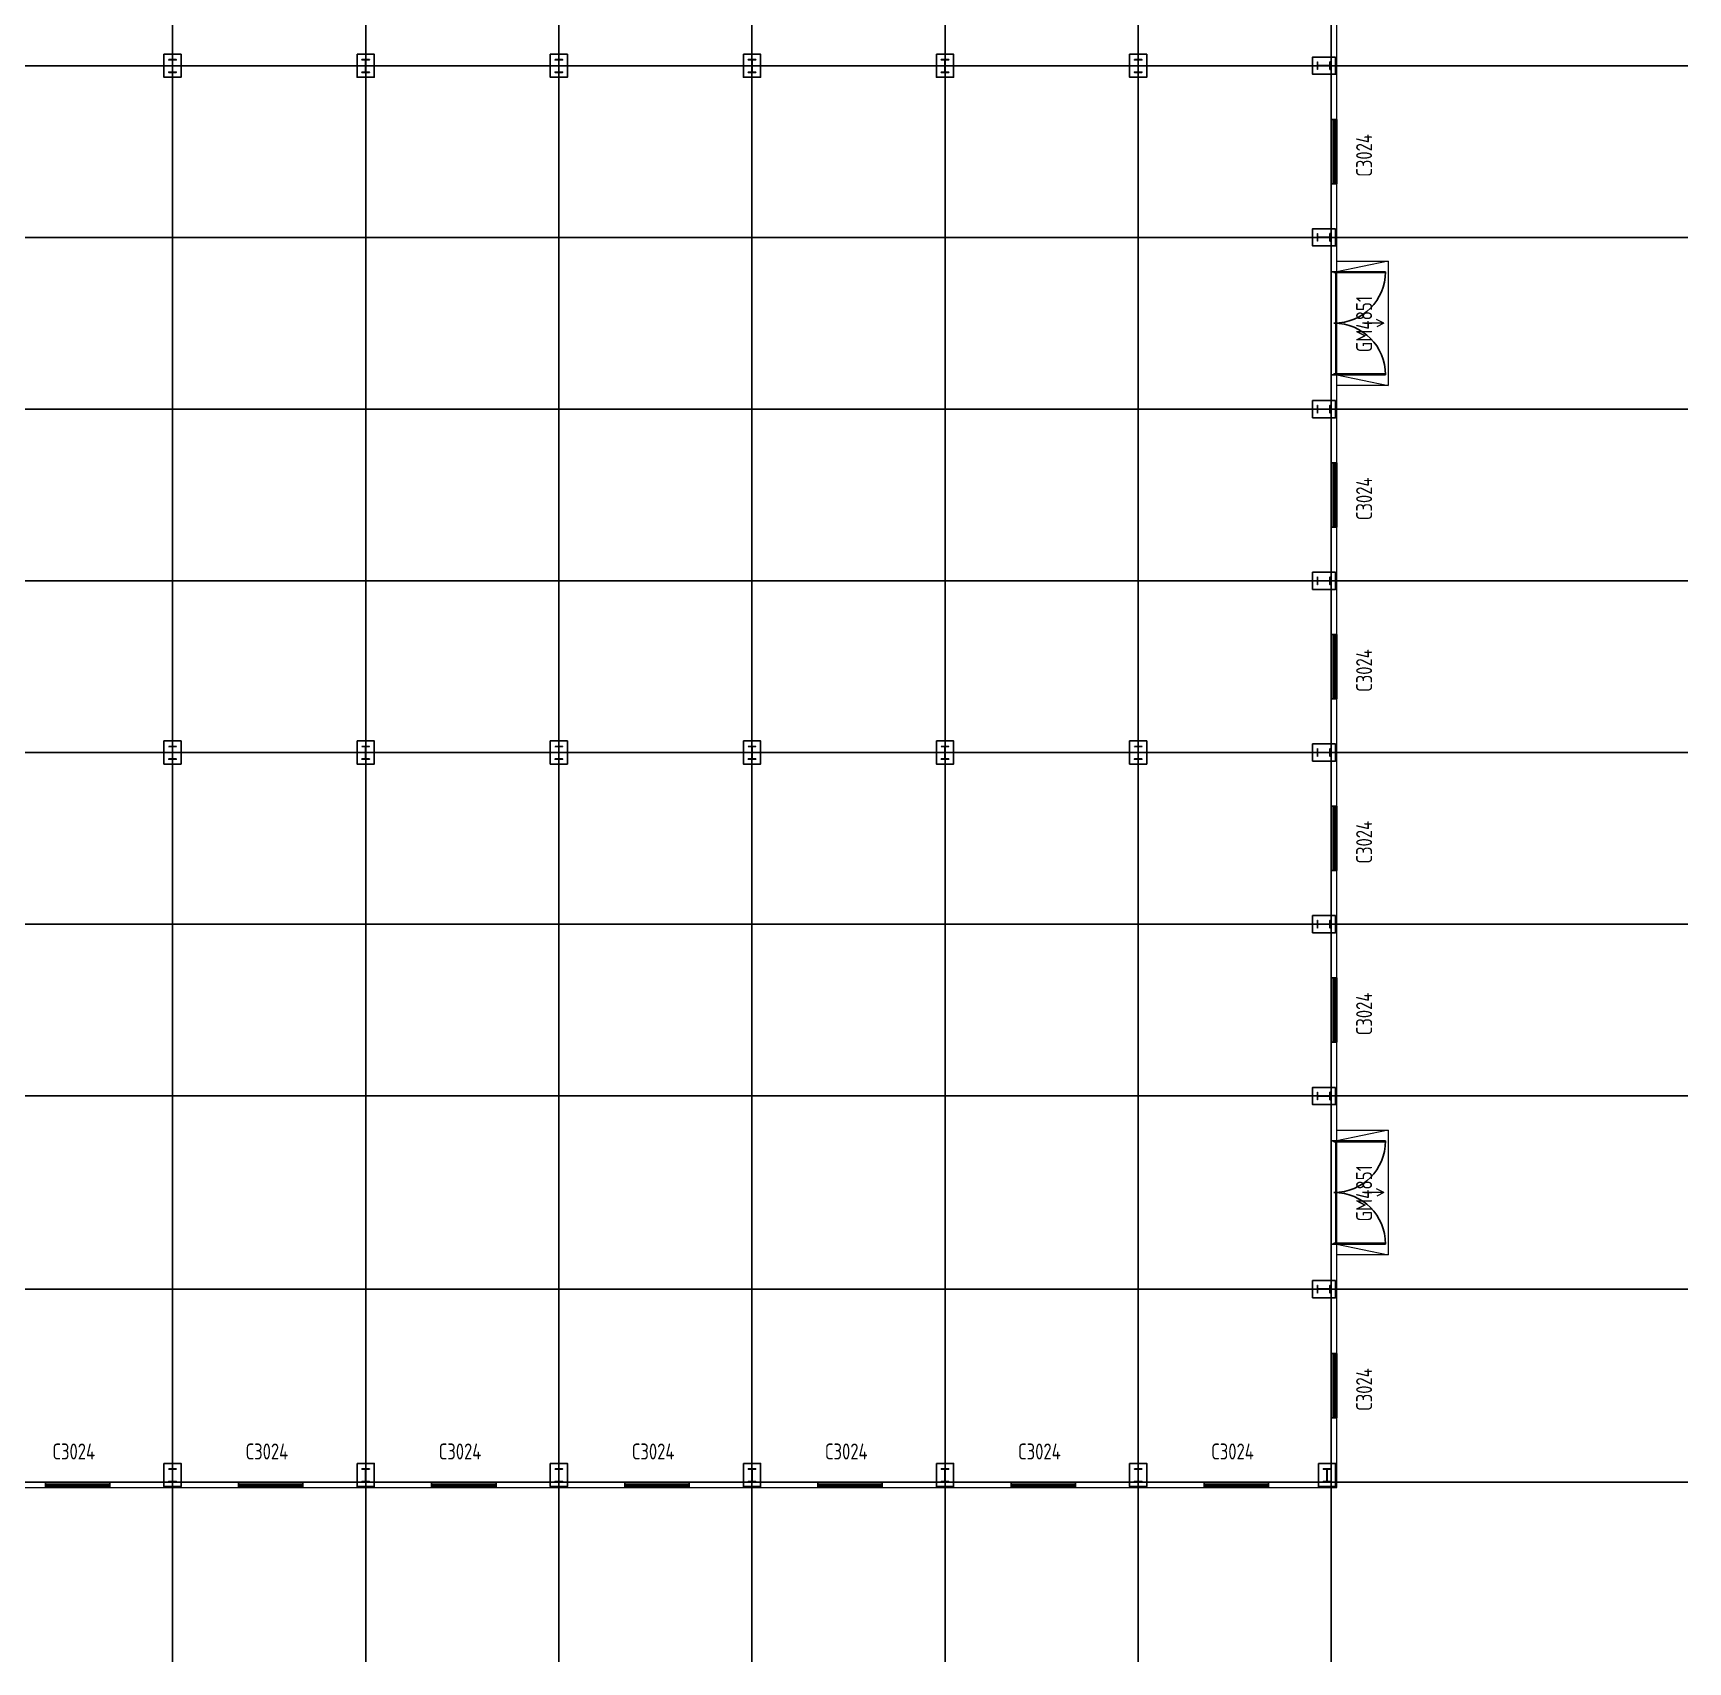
# Model space of a CAD drawing. Header units: metres. Extents: x 497148 to 498044, y 2998751 to 2999627.
# Drawn here: x 497473 to 497550.1, y 2999462 to 2999537.9 of the extents above; entities that cross this region are included whole.
import ezdxf

# ---------------------------------------------------------------- set-up
doc = ezdxf.new("R2010")
doc.units = ezdxf.units.M
doc.linetypes.add('CENTER', pattern=[2, 1.25, -0.25, 0.25, -0.25])
doc.linetypes.add('海诚-轴网线', pattern=[4800, 4000, -400, 0, -400])
for name, color, linetype in [('A-WALL', 4, 'Continuous'), ('A-楼板', 5, 'Continuous'), ('A-窗', 2, 'Continuous'), ('A-门', 2, 'Continuous'), ('DOTE', 1, 'CENTER'), ('S-COLU', 2, 'Continuous')]:
    doc.layers.add(name, color=color, linetype=linetype)
for name, color, linetype, lineweight in [('A-WALL-可见线', 2, 'Continuous', 18), ('A-门窗号', 7, 'Continuous', 5), ('RMAP-TINN', 7, 'Continuous', 9), ('常规模型', 2, 'Continuous', 18)]:
    doc.layers.add(name, color=color, linetype=linetype, lineweight=lineweight)
doc.styles.add('Hztxt-TSSDENG', font='TSSDENG', dxfattribs={"bigfont": 'Hztxt'})

# ---------------------------------------------------------------- blocks, each defined once
blk = doc.blocks.new('ZQWS_C3024 - ZQWS_C3024-1066933-F1一层 工作_464')
at = {"color": 0}
for p, q in [((-1500, -125), (-1500, 125)), ((-1500, 125), (1500, 125)), ((-1500, 42), (1500, 42)), ((1500, 125), (1500, -125)), ((-1500, -42), (1500, -42)), ((1500, -125), (-1500, -125))]:
    blk.add_line(p, q, dxfattribs=at)
blk = doc.blocks.new('海诚-双扇-平开-无视窗 - 4800 x 5100mm-1069299-F1一层 工作_464')
at = {"color": 0}
for p, q in [((-2400, 2400), (-2360, 2400)), ((-2400, 125), (-2400, 2400)), ((-2360, 0), (-2360, 2400)), ((2400, 2400), (2360, 2400)), ((2360, 0), (2360, 2400)), ((2400, 125), (2400, 2400)), ((-2400, 125), (-2400, 0)), ((-2360, 0), (-2400, 0)), ((2400, 125), (2400, 0)), ((2360, 0), (2400, 0))]:
    blk.add_line(p, q, dxfattribs=at)
for centre, start, end in [((-2400, 0), 360, 90), ((2400, 0), 90, 180)]:
    blk.add_arc(centre, 2400, start, end, dxfattribs=at)
blk = doc.blocks.new('入门坡道 - 入门坡道-1105300-F1一层 工作_464')
at = {"layer": '常规模型'}
for p, q in [((-2947, -2269), (-2947, 131)), ((-2947, 131), (-2447, 131)), ((-2447, 131), (-2947, -2269)), ((-2407, 131), (2313, 131)), ((2353, 131), (2853, 131)), ((2853, -2269), (2353, 131)), ((2853, 131), (2853, -2269)), ((2853, -2269), (-2947, -2269))]:
    blk.add_line(p, q, dxfattribs=at)
blk = doc.blocks.new('入门坡道 - 入门坡道 - 200-1_464')
at = {"layer": '常规模型'}
for q in [(-47, -1069), (-214, -1741), (127, -1728)]:
    blk.add_line((-47, -2069), q, dxfattribs=at)
blk.add_blockref('入门坡道 - 入门坡道-1105300-F1一层 工作_464', (0, 0), dxfattribs=at)
blk = doc.blocks.new('45325424235')
at = {"layer": 'S-COLU'}
for points in [[(458973, 167738), (459773, 167738), (459773, 166663), (458973, 166663)], [(459198, 167488), (459548, 167488), (459548, 167474), (459378, 167474), (459378, 166902), (459548, 166902), (459548, 166888), (459198, 166888), (459198, 166902), (459368, 166902), (459368, 167474), (459198, 167474)], [(467973, 167738), (468773, 167738), (468773, 166663), (467973, 166663)], [(468198, 167488), (468548, 167488), (468548, 167474), (468378, 167474), (468378, 166902), (468548, 166902), (468548, 166888), (468198, 166888), (468198, 166902), (468368, 166902), (468368, 167474), (468198, 167474)], [(476973, 167738), (477773, 167738), (477773, 166663), (476973, 166663)], [(477198, 167488), (477548, 167488), (477548, 167474), (477378, 167474), (477378, 166902), (477548, 166902), (477548, 166888), (477198, 166888), (477198, 166902), (477368, 166902), (477368, 167474), (477198, 167474)], [(485973, 167738), (486773, 167738), (486773, 166663), (485973, 166663)], [(486198, 167488), (486548, 167488), (486548, 167474), (486378, 167474), (486378, 166902), (486548, 166902), (486548, 166888), (486198, 166888), (486198, 166902), (486368, 166902), (486368, 167474), (486198, 167474)], [(494973, 167738), (495773, 167738), (495773, 166663), (494973, 166663)], [(495198, 167488), (495548, 167488), (495548, 167474), (495378, 167474), (495378, 166902), (495548, 166902), (495548, 166888), (495198, 166888), (495198, 166902), (495368, 166902), (495368, 167474), (495198, 167474)], [(503973, 167738), (504773, 167738), (504773, 166663), (503973, 166663)], [(504198, 167488), (504548, 167488), (504548, 167474), (504378, 167474), (504378, 166902), (504548, 166902), (504548, 166888), (504198, 166888), (504198, 166902), (504368, 166902), (504368, 167474), (504198, 167474)], [(513573, 167601), (513573, 166801), (512498, 166801), (512498, 167601)], [(513323, 167376), (513323, 167026), (513309, 167026), (513309, 167196), (512737, 167196), (512737, 167026), (512723, 167026), (512723, 167376), (512737, 167376), (512737, 167206), (513309, 167206), (513309, 167376)], [(513573, 159601), (513573, 158801), (512498, 158801), (512498, 159601)], [(513323, 159376), (513323, 159026), (513309, 159026), (513309, 159196), (512737, 159196), (512737, 159026), (512723, 159026), (512723, 159376), (512737, 159376), (512737, 159206), (513309, 159206), (513309, 159376)], [(513573, 151601), (513573, 150801), (512498, 150801), (512498, 151601)], [(513323, 151376), (513323, 151026), (513309, 151026), (513309, 151196), (512737, 151196), (512737, 151026), (512723, 151026), (512723, 151376), (512737, 151376), (512737, 151206), (513309, 151206), (513309, 151376)], [(513573, 143601), (513573, 142801), (512498, 142801), (512498, 143601)], [(513323, 143376), (513323, 143026), (513309, 143026), (513309, 143196), (512737, 143196), (512737, 143026), (512723, 143026), (512723, 143376), (512737, 143376), (512737, 143206), (513309, 143206), (513309, 143376)], [(458973, 135738), (459773, 135738), (459773, 134663), (458973, 134663)], [(467973, 135738), (468773, 135738), (468773, 134663), (467973, 134663)], [(476973, 135738), (477773, 135738), (477773, 134663), (476973, 134663)], [(485973, 135738), (486773, 135738), (486773, 134663), (485973, 134663)], [(494973, 135738), (495773, 135738), (495773, 134663), (494973, 134663)], [(503973, 135738), (504773, 135738), (504773, 134663), (503973, 134663)], [(459198, 135488), (459548, 135488), (459548, 135474), (459378, 135474), (459378, 134902), (459548, 134902), (459548, 134888), (459198, 134888), (459198, 134902), (459368, 134902), (459368, 135474), (459198, 135474)], [(468198, 135488), (468548, 135488), (468548, 135474), (468378, 135474), (468378, 134902), (468548, 134902), (468548, 134888), (468198, 134888), (468198, 134902), (468368, 134902), (468368, 135474), (468198, 135474)], [(477198, 135488), (477548, 135488), (477548, 135474), (477378, 135474), (477378, 134902), (477548, 134902), (477548, 134888), (477198, 134888), (477198, 134902), (477368, 134902), (477368, 135474), (477198, 135474)], [(486198, 135488), (486548, 135488), (486548, 135474), (486378, 135474), (486378, 134902), (486548, 134902), (486548, 134888), (486198, 134888), (486198, 134902), (486368, 134902), (486368, 135474), (486198, 135474)], [(495198, 135488), (495548, 135488), (495548, 135474), (495378, 135474), (495378, 134902), (495548, 134902), (495548, 134888), (495198, 134888), (495198, 134902), (495368, 134902), (495368, 135474), (495198, 135474)], [(504198, 135488), (504548, 135488), (504548, 135474), (504378, 135474), (504378, 134902), (504548, 134902), (504548, 134888), (504198, 134888), (504198, 134902), (504368, 134902), (504368, 135474), (504198, 135474)], [(513573, 135601), (513573, 134801), (512498, 134801), (512498, 135601)], [(513323, 135376), (513323, 135026), (513309, 135026), (513309, 135196), (512737, 135196), (512737, 135026), (512723, 135026), (512723, 135376), (512737, 135376), (512737, 135206), (513309, 135206), (513309, 135376)], [(513573, 127601), (513573, 126801), (512498, 126801), (512498, 127601)], [(513323, 127376), (513323, 127026), (513309, 127026), (513309, 127196), (512737, 127196), (512737, 127026), (512723, 127026), (512723, 127376), (512737, 127376), (512737, 127206), (513309, 127206), (513309, 127376)], [(513573, 119601), (513573, 118801), (512498, 118801), (512498, 119601)], [(513323, 119376), (513323, 119026), (513309, 119026), (513309, 119196), (512737, 119196), (512737, 119026), (512723, 119026), (512723, 119376), (512737, 119376), (512737, 119206), (513309, 119206), (513309, 119376)], [(513573, 110601), (513573, 109801), (512498, 109801), (512498, 110601)], [(513323, 110376), (513323, 110026), (513309, 110026), (513309, 110196), (512737, 110196), (512737, 110026), (512723, 110026), (512723, 110376), (512737, 110376), (512737, 110206), (513309, 110206), (513309, 110376)], [(458973, 102076), (459773, 102076), (459773, 101001), (458973, 101001)], [(459198, 101826), (459548, 101826), (459548, 101812), (459378, 101812), (459378, 101240), (459548, 101240), (459548, 101226), (459198, 101226), (459198, 101240), (459368, 101240), (459368, 101812), (459198, 101812)], [(467973, 102076), (468773, 102076), (468773, 101001), (467973, 101001)], [(468198, 101826), (468548, 101826), (468548, 101812), (468378, 101812), (468378, 101240), (468548, 101240), (468548, 101226), (468198, 101226), (468198, 101240), (468368, 101240), (468368, 101812), (468198, 101812)], [(476973, 102076), (477773, 102076), (477773, 101001), (476973, 101001)], [(477198, 101826), (477548, 101826), (477548, 101812), (477378, 101812), (477378, 101240), (477548, 101240), (477548, 101226), (477198, 101226), (477198, 101240), (477368, 101240), (477368, 101812), (477198, 101812)], [(485973, 102076), (486773, 102076), (486773, 101001), (485973, 101001)], [(486198, 101826), (486548, 101826), (486548, 101812), (486378, 101812), (486378, 101240), (486548, 101240), (486548, 101226), (486198, 101226), (486198, 101240), (486368, 101240), (486368, 101812), (486198, 101812)], [(494973, 102076), (495773, 102076), (495773, 101001), (494973, 101001)], [(495198, 101826), (495548, 101826), (495548, 101812), (495378, 101812), (495378, 101240), (495548, 101240), (495548, 101226), (495198, 101226), (495198, 101240), (495368, 101240), (495368, 101812), (495198, 101812)], [(503973, 102076), (504773, 102076), (504773, 101001), (503973, 101001)], [(504198, 101826), (504548, 101826), (504548, 101812), (504378, 101812), (504378, 101240), (504548, 101240), (504548, 101226), (504198, 101226), (504198, 101240), (504368, 101240), (504368, 101812), (504198, 101812)], [(512773, 102076), (513573, 102076), (513573, 101001), (512773, 101001)], [(512998, 101826), (513348, 101826), (513348, 101812), (513178, 101812), (513178, 101240), (513348, 101240), (513348, 101226), (512998, 101226), (512998, 101240), (513168, 101240), (513168, 101812), (512998, 101812)]]:
    blk.add_lwpolyline(points, close=True, dxfattribs=at)
blk = doc.blocks.new('A$Ca9a93b5c')
blk.add_lwpolyline([(17, 140.37), (147, 140.37), (147, 8.37), (17, 8.37)], close=True)
at = {"layer": 'A-WALL', "lineweight": 18}
for p, q in [((147, 76.87), (147, 71.87)), ((147.25, 71.87), (147.25, 76.87)), ((147, 71.87), (147.25, 71.87)), ((147.25, 68.87), (147, 68.87)), ((147, 68.87), (147, 64.77)), ((147.25, 64.77), (147.25, 68.87)), ((147, 64.77), (147.25, 64.77)), ((147.25, 59.97), (147, 59.97)), ((147, 59.97), (147, 55.87)), ((147.25, 55.87), (147.25, 59.97)), ((147, 55.87), (147.25, 55.87)), ((147.25, 52.87), (147, 52.87)), ((147, 52.87), (147, 47.87)), ((147.25, 47.87), (147.25, 52.87)), ((147, 47.87), (147.25, 47.87)), ((147.25, 44.87), (147, 44.87)), ((147, 44.87), (147, 39.87)), ((147.25, 39.87), (147.25, 44.87)), ((147, 39.87), (147.25, 39.87)), ((147.25, 36.87), (147, 36.87)), ((147, 36.87), (147, 31.87)), ((147.25, 31.87), (147.25, 36.87)), ((147, 31.87), (147.25, 31.87)), ((147.25, 28.87), (147, 28.87)), ((147, 28.87), (147, 24.27)), ((147.25, 24.27), (147.25, 28.87)), ((147, 24.27), (147.25, 24.27)), ((147.25, 19.47), (147, 19.47)), ((147, 19.47), (147, 14.37)), ((147.25, 14.37), (147.25, 19.47)), ((147, 14.37), (147.25, 14.37)), ((147.25, 11.37), (147, 11.37)), ((147, 11.37), (147, 8.37)), ((147.25, 8.12), (147.25, 11.37)), ((87.075, 8.37), (81.075, 8.37)), ((81.075, 8.12), (87.075, 8.12)), ((87.075, 8.12), (87.075, 8.37)), ((96.075, 8.37), (90.075, 8.37)), ((90.075, 8.37), (90.075, 8.12)), ((90.075, 8.12), (96.075, 8.12)), ((96.075, 8.12), (96.075, 8.37)), ((105.075, 8.37), (99.075, 8.37)), ((99.075, 8.37), (99.075, 8.12)), ((99.075, 8.12), (105.075, 8.12)), ((105.075, 8.12), (105.075, 8.37)), ((114.075, 8.37), (108.075, 8.37)), ((108.075, 8.37), (108.075, 8.12)), ((108.075, 8.12), (114.075, 8.12)), ((114.075, 8.12), (114.075, 8.37)), ((123.075, 8.37), (117.075, 8.37)), ((117.075, 8.37), (117.075, 8.12)), ((117.075, 8.12), (123.075, 8.12)), ((123.075, 8.12), (123.075, 8.37)), ((132.075, 8.37), (126.075, 8.37)), ((126.075, 8.37), (126.075, 8.12)), ((126.075, 8.12), (132.075, 8.12)), ((132.075, 8.12), (132.075, 8.37)), ((141.075, 8.37), (135.075, 8.37)), ((135.075, 8.37), (135.075, 8.12)), ((135.075, 8.12), (141.075, 8.12)), ((141.075, 8.12), (141.075, 8.37)), ((147, 8.37), (144.075, 8.37)), ((144.075, 8.37), (144.075, 8.12)), ((144.075, 8.12), (147, 8.12)), ((147, 8.12), (147.25, 8.12))]:
    blk.add_line(p, q, dxfattribs=at)
at = {"layer": 'A-WALL-可见线', "lineweight": 9}
for p, q in [((147, 68.87), (147, 71.87)), ((147.2, 71.87), (147.2, 68.87)), ((147, 59.97), (147, 64.77)), ((147, 64.77), (147.2, 64.77)), ((147.2, 64.77), (147, 64.77)), ((147.2, 64.73), (147.2, 60.01)), ((147.2, 59.97), (147, 59.97)), ((147, 59.97), (147.2, 59.97)), ((147, 52.87), (147, 55.87)), ((147.2, 55.87), (147.2, 52.87)), ((147, 44.87), (147, 47.87)), ((147.2, 47.87), (147.2, 44.87)), ((147, 36.87), (147, 39.87)), ((147.2, 39.87), (147.2, 36.87)), ((147, 28.87), (147, 31.87)), ((147.2, 31.87), (147.2, 28.87)), ((147, 19.47), (147, 24.27)), ((147, 24.27), (147.2, 24.27)), ((147.2, 24.27), (147, 24.27)), ((147.2, 24.23), (147.2, 19.51)), ((147.2, 19.47), (147, 19.47)), ((147, 19.47), (147.2, 19.47)), ((147, 11.37), (147, 14.37)), ((147.2, 14.37), (147.2, 11.37)), ((87.075, 8.37), (90.075, 8.37)), ((90.075, 8.17), (87.075, 8.17)), ((96.075, 8.37), (99.075, 8.37)), ((99.075, 8.17), (96.075, 8.17)), ((105.075, 8.37), (108.075, 8.37)), ((108.075, 8.17), (105.075, 8.17)), ((114.075, 8.37), (117.075, 8.37)), ((117.075, 8.17), (114.075, 8.17)), ((123.075, 8.37), (126.075, 8.37)), ((126.075, 8.17), (123.075, 8.17)), ((132.075, 8.37), (135.075, 8.37)), ((135.075, 8.17), (132.075, 8.17)), ((141.075, 8.37), (144.075, 8.37)), ((144.075, 8.17), (141.075, 8.17))]:
    blk.add_line(p, q, dxfattribs=at)
at = {"layer": 'A-楼板', "color": 0, "lineweight": 9}
for p, q in [((147, 8.37), (147, 140.37)), ((17, 8.37), (147, 8.37))]:
    blk.add_line(p, q, dxfattribs=at)
at = {"layer": 'DOTE', "linetype": '海诚-轴网线'}
for p, q in [((93, 148.872), (93, 0)), ((102, 148.872), (102, 0)), ((111, 148.872), (111, 0)), ((120, 148.872), (120, 0)), ((129, 148.872), (129, 0)), ((138, 148.872), (138, 0)), ((147, 148.872), (147, 0)), ((7.724, 74.37), (163.617, 74.37)), ((7.724, 66.37), (163.617, 66.37)), ((7.724, 58.37), (163.617, 58.37)), ((7.724, 50.37), (163.617, 50.37)), ((7.724, 42.37), (163.617, 42.37)), ((7.724, 34.37), (163.617, 34.37)), ((7.724, 26.37), (163.617, 26.37)), ((7.724, 17.37), (163.617, 17.37)), ((7.724, 8.37), (163.617, 8.37))]:
    blk.add_line(p, q, dxfattribs=at)
at = {"layer": 'RMAP-TINN'}
for p, q in [((147.25, 64.77), (147.25, 107.97)), ((147.25, 60.01), (147.25, 64.73)), ((147.25, 24.27), (147.25, 59.97)), ((147.25, 19.51), (147.25, 24.23))]:
    blk.add_line(p, q, dxfattribs=at)
at = {"xscale": 0.001, "yscale": 0.001, "zscale": 0.001}
blk.add_blockref('45325424235', (-366.373, -92.831), dxfattribs=at)
at = {"layer": 'A-窗', "xscale": 0.001, "yscale": 0.001, "zscale": 0.001, "rotation": 269.9999999999999}
for p in [(147.125, 70.37), (147.125, 54.37), (147.125, 46.37), (147.125, 38.37), (147.125, 30.37), (147.125, 12.87)]:
    blk.add_blockref('ZQWS_C3024 - ZQWS_C3024-1066933-F1一层 工作_464', p, dxfattribs=at)
at = {"layer": 'A-窗', "xscale": 0.001, "yscale": 0.001, "zscale": 0.001}
for p in [(88.575, 8.245), (97.575, 8.245), (106.575, 8.245), (115.575, 8.245), (124.575, 8.245), (133.575, 8.245), (142.575, 8.245)]:
    blk.add_blockref('ZQWS_C3024 - ZQWS_C3024-1066933-F1一层 工作_464', p, dxfattribs=at)
at = {"layer": 'A-门', "xscale": 0.001, "yscale": 0.001, "zscale": 0.001, "rotation": 269.9999999999999}
for p in [(147.125, 62.37), (147.125, 21.87)]:
    blk.add_blockref('海诚-双扇-平开-无视窗 - 4800 x 5100mm-1069299-F1一层 工作_464', p, dxfattribs=at)
at = {"layer": '常规模型', "xscale": 0.001, "yscale": 0.001, "zscale": 0.001, "rotation": 89.9999999999999}
for p in [(147.381, 62.417), (147.381, 21.917)]:
    blk.add_blockref('入门坡道 - 入门坡道 - 200-1_464', p, dxfattribs=at)
at = {"layer": 'A-门窗号', "lineweight": 15, "style": 'Hztxt-TSSDENG'}
for s, width, p in [('C3024', 0.79, (148.901, 69.195)), ('GM4851', 0.81, (148.901, 61.021)), ('C3024', 0.79, (148.901, 53.195)), ('C3024', 0.79, (148.901, 45.195)), ('C3024', 0.79, (148.901, 37.195)), ('C3024', 0.79, (148.901, 29.195)), ('GM4851', 0.81, (148.901, 20.521)), ('C3024', 0.79, (148.901, 11.695))]:
    blk.add_text(s, height=0.745, rotation=90, dxfattribs=dict(at, width=width)).set_placement(p)
at = {"layer": 'A-门窗号', "lineweight": 15, "style": 'Hztxt-TSSDENG', "width": 0.79}
for p in [(87.401, 9.431), (96.401, 9.431), (105.401, 9.431), (114.401, 9.431), (123.401, 9.431), (132.401, 9.431), (141.401, 9.431)]:
    blk.add_text('C3024', height=0.745, dxfattribs=at).set_placement(p)

msp = doc.modelspace()

# ---------------------------------------------------------------- block references
msp.add_blockref('A$Ca9a93b5c', (497386.487, 2999462.029))

doc.saveas('drawing.dxf')
